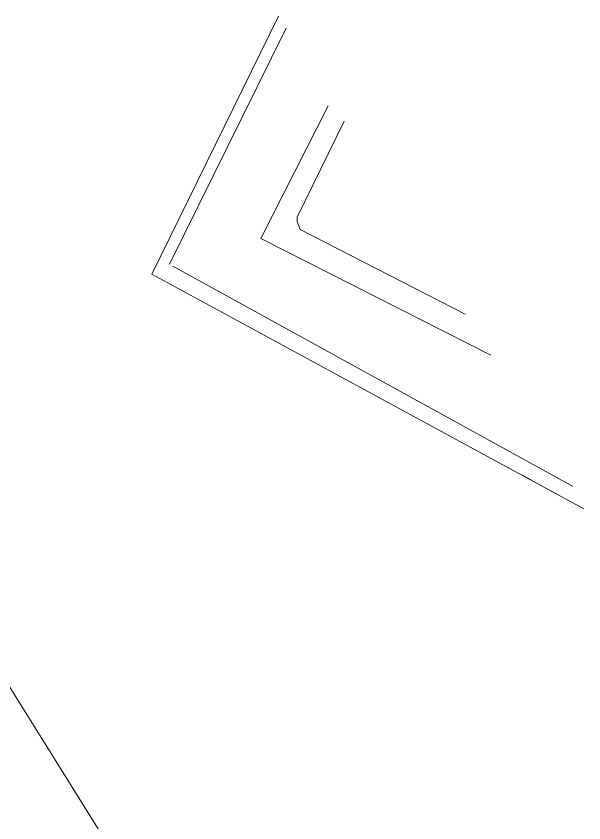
# Model space of a CAD drawing. Header units: metres. Extents: x 3 to 509016, y 4 to 6969473.
# Drawn here: x 507952.84 to 507968.91, y 6967125.21 to 6967148.03 of the extents above; entities that cross this region are included whole.
import ezdxf

# ---------------------------------------------------------------- set-up
doc = ezdxf.new("R2010")
doc.units = ezdxf.units.M
for name, color, linetype, lineweight in [('A-FLOR', 252, 'Continuous', 5), ('C_ABAND', 252, 'EXISTING_COMMUNICATIONS', 0), ('C_FEAT', 252, 'EXISTING_COMMUNICATIONS', 0), ('E_ABAND', 252, 'EXISTING_ELECTRICITY', 0), ('RW_ABAND', 252, 'EXISTING_WAT_RECYCLED', 0), ('W_ABAND', 252, 'EXISTING_WATER', 0)]:
    doc.layers.add(name, color=color, linetype=linetype, lineweight=lineweight)
doc.layers.add('XREF', color=7, linetype='Continuous')
doc.styles.get("Standard").update_dxf_attribs({"font": 'ARIALN.TTF'})
doc.linetypes.add('EXISTING_COMMUNICATIONS', pattern='A,2,-2,2,-2,2,-2,["COMS",Standard,S=2.5,R=0,X=0,Y=-1.25],-9.75,2,-2,2,-2', length=29.75)
doc.linetypes.add('EXISTING_ELECTRICITY', pattern='A,2,-2,2,-2,2,-2,["E",Standard,S=2.5,R=0,X=0,Y=-1.25],-3.4,2,-2,2,-2', length=23.4)
doc.linetypes.add('EXISTING_WAT_RECYCLED', pattern='A,2,-2,2,-2,2,-2,["R",Standard,S=2.5,R=0,X=0,Y=-1.25],-4.4,2,-2,2,-2', length=24.4)
doc.linetypes.add('EXISTING_WATER', pattern='A,2,-2,2,-2,2,-2,["W",Standard,S=2.5,R=0,X=0,Y=-1.25],-4.4,2,-2,2,-2', length=24.4)

# ---------------------------------------------------------------- blocks, each defined once
blk = doc.blocks.new('25027_BNP_Skygate Play-Sheet - 000101 - SITE PLAN')
at = {"layer": 'A-FLOR'}
blk.add_line((-2433583, 3922371), (-2454917, 3922371), dxfattribs=at)
blk = doc.blocks.new('XE_ARCH')
at = {"xscale": 0.001, "yscale": 0.001, "zscale": 0.001, "rotation": 121.996}
blk.add_blockref('25027_BNP_Skygate Play-Sheet - 000101 - SITE PLAN', (509988.126, 6971273.77), dxfattribs=at)
blk = doc.blocks.new('XE_SURVEY')
at = {"layer": 'C_ABAND'}
for p, q in [((507967.155, 6967135.048), (507967.448, 6967134.889)), ((507967.887, 6967134.651), (507968.18, 6967134.492)), ((507968.62, 6967134.253), (507968.913, 6967134.094))]:
    blk.add_line(p, q, dxfattribs=at)
at = {"layer": 'C_ABAND', "flags": 128}
blk.add_lwpolyline([(507960.269, 6967148.03), (507956.681, 6967140.732), (507968.913, 6967134.094)], dxfattribs=at)
at = {"layer": 'C_FEAT', "flags": 128}
blk.add_lwpolyline([(507960.269, 6967148.03), (507956.681, 6967140.732)], dxfattribs=at)
at = {"layer": 'E_ABAND'}
for points in [[(507960.483, 6967147.688), (507957.182, 6967141.013)], [(507957.278, 6967140.96), (507968.594, 6967134.732)]]:
    blk.add_lwpolyline(points, dxfattribs=at)
at = {"layer": 'RW_ABAND'}
blk.add_lwpolyline([(507961.679, 6967145.488), (507959.774, 6967141.74), (507966.276, 6967138.433)], dxfattribs=at)
at = {"layer": 'W_ABAND'}
blk.add_lwpolyline([(507962.128, 6967145.06), (507960.797, 6967142.344), (507960.797, 6967142.216), (507960.882, 6967141.996), (507965.55, 6967139.593)], dxfattribs=at)

msp = doc.modelspace()

# ---------------------------------------------------------------- block references
for name in ['XE_ARCH', 'XE_SURVEY']:
    msp.add_blockref(name, (0, 0))
at = {"layer": 'XREF'}
for name in ['XE_ARCH', 'XE_SURVEY']:
    msp.add_blockref(name, (0, 0), dxfattribs=at)

doc.saveas('drawing.dxf')
